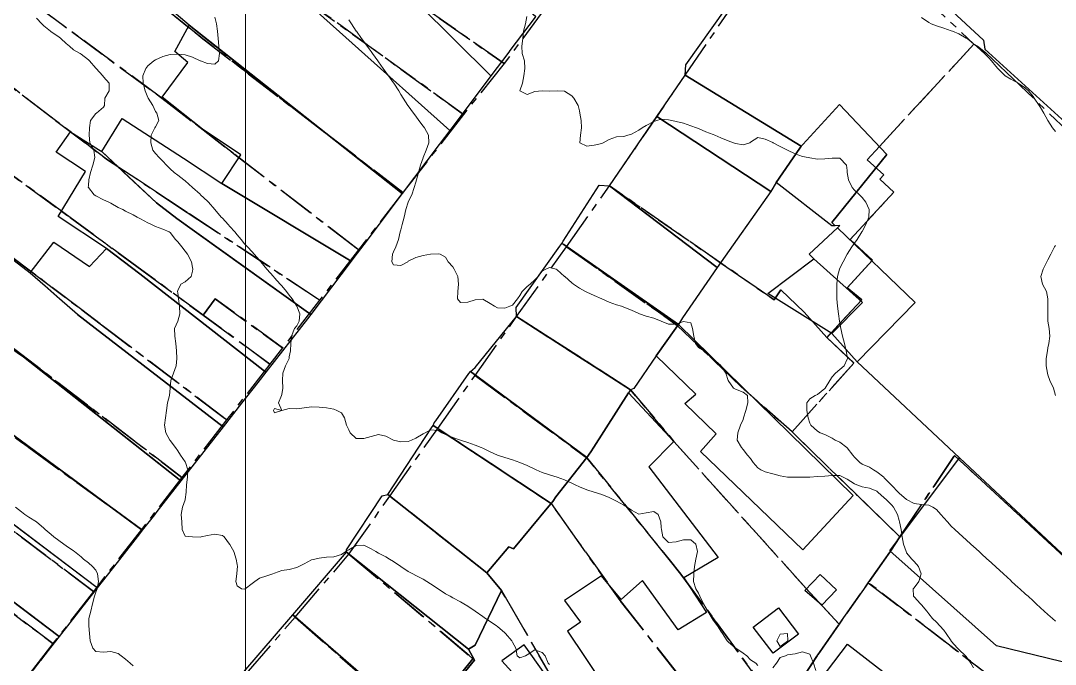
# Model space of a CAD drawing. Header units: centimetres. Extents: x 0 to 642158, y -847 to 649707.
# Drawn here: x 616351.7 to 616421.2, y 621692.7 to 621736 of the extents above; entities that cross this region are included whole.
import ezdxf

# ---------------------------------------------------------------- set-up
doc = ezdxf.new("R2010")
doc.units = ezdxf.units.CM
doc.header["$MEASUREMENT"] = 0
doc.linetypes.add('CENTERX2', pattern=[4, 2.5, -0.5, 0.5, -0.5])
doc.layers.add('MEV_grille', color=254, linetype='Continuous', lineweight=9)
doc.layers.add('WAL_topographie 0.5', color=253, linetype='Continuous', lineweight=20)
doc.layers.add('SPW_batiments', color=7, linetype='Continuous')
doc.layers.add('SPW_parcellaire cadastral', color=7, linetype='CENTERX2', lineweight=25, true_color=0xff0542)

# ---------------------------------------------------------------- blocks, each defined once
blk = doc.blocks.new('*U112')
at = {"layer": 'MEV_grille', "transparency": 33554687}
blk.add_lwpolyline([(0, 1825.476), (0, -1825.476)], dxfattribs=at)
blk = doc.blocks.new('*U113')
at = {"layer": 'MEV_grille', "color": 0, "linetype": 'ByBlock', "lineweight": -2, "transparency": 16777216}
blk.add_blockref('*U112', (1000, 0), dxfattribs=at)

msp = doc.modelspace()

# ---------------------------------------------------------------- linework, layer by layer
at = {"layer": 'SPW_batiments'}
for points in [[(616373.558, 621741.937), (616367.398, 621744.715), (616368.658, 621746.807), (616368.716, 621746.904), (616369.447, 621748.118), (616374.519, 621746.43), (616374.613, 621746.399), (616386.314, 621736.248), (616386.279, 621736.201), (616384.58, 621733.947), (616384.501, 621733.841), (616383.304, 621732.252), (616373.558, 621741.937)], [(616365.596, 621745.991), (616367.398, 621744.715), (616373.558, 621741.937), (616383.304, 621732.252), (616381.565, 621729.945), (616380.537, 621728.581), (616367.408, 621740.354), (616363.257, 621742.898), (616364.196, 621744.139), (616362.158, 621745.804), (616363.289, 621747.622), (616365.596, 621745.991)], [(616416.407, 621734.644), (616416.509, 621734.033), (616422.66, 621728.442), (616423.462, 621727.628), (616442.136, 621709.17), (616429.656, 621692.818), (616429.503, 621692.812), (616426.838, 621695.304), (616414.796, 621706.561), (616407.931, 621713.014), (616411.825, 621717.001), (616406.601, 621722.02), (616406.768, 621722.176), (616406.451, 621722.164), (616406.221, 621722.385), (616409.917, 621726.958), (616406.742, 621730.326), (616404.266, 621727.639), (616404.158, 621727.52), (616396.357, 621732.285), (616396.406, 621732.979), (616403.604, 621743.117), (616406.895, 621743.482), (616416.407, 621734.644)], [(616380.537, 621728.581), (616379.815, 621727.623), (616377.338, 621724.335), (616363.014, 621735.658), (616359.832, 621738.368), (616357.825, 621740.077), (616360.225, 621743.084), (616362.212, 621741.516), (616363.257, 621742.898), (616367.408, 621740.354), (616380.537, 621728.581)], [(616374.021, 621719.933), (616373.91, 621719.786), (616365.211, 621725.013), (616366.494, 621726.943), (616363.918, 621728.654), (616361.196, 621730.809), (616362.93, 621733.146), (616362.053, 621733.889), (616363.014, 621735.658), (616364.136, 621734.771), (616369.091, 621730.854), (616377.338, 621724.335), (616377.115, 621724.04), (616375.852, 621722.364), (616375.783, 621722.271), (616374.758, 621720.912), (616374.32, 621720.331), (616374.021, 621719.933)], [(616404.158, 621727.52), (616404.069, 621727.391), (616402.472, 621725.079), (616402.11, 621724.481), (616394.462, 621729.511), (616396.357, 621732.285), (616404.158, 621727.52)], [(616409.917, 621726.958), (616406.221, 621722.385), (616406.451, 621722.164), (616406.231, 621722.155), (616402.472, 621725.079), (616404.069, 621727.391), (616404.158, 621727.52), (616404.266, 621727.639), (616406.742, 621730.326), (616409.917, 621726.958)], [(616371.199, 621716.189), (616362.186, 621722.66), (616360.821, 621723.699), (616357.14, 621727.161), (616358.511, 621729.379), (616362.636, 621726.724), (616365.211, 621725.013), (616373.91, 621719.786), (616371.199, 621716.189)], [(616402.11, 621724.481), (616398.521, 621719.362), (616391.279, 621724.848), (616394.462, 621729.511), (616402.11, 621724.481)], [(616356.045, 621725.822), (616354.082, 621727.126), (616355.053, 621728.488), (616356.935, 621727.291), (616357.14, 621727.161), (616358.608, 621725.78), (616359.284, 621725.144), (616360.821, 621723.699), (616362.186, 621722.66), (616364.823, 621720.767), (616371.193, 621716.193), (616371.199, 621716.189), (616370.976, 621715.903), (616368.182, 621712.328), (616359.705, 621718.934), (616357.46, 621720.645), (616354.21, 621722.794), (616356.045, 621725.822)], [(616391.279, 621724.848), (616398.521, 621719.362), (616396.18, 621715.975), (616395.914, 621715.528), (616388.212, 621720.911), (616388.073, 621720.973), (616388.171, 621721.125), (616390.585, 621724.896), (616391.279, 621724.848)], [(616411.825, 621717.001), (616407.931, 621713.014), (616406.219, 621714.926), (616408.287, 621717.01), (616405.021, 621719.951), (616404.694, 621720.246), (616406.601, 621722.02), (616411.825, 621717.001)], [(616368.182, 621712.328), (616367.629, 621711.62), (616366.546, 621710.234), (616365.296, 621708.636), (616356.707, 621715.276), (616355.505, 621716.205), (616354.31, 621717.261), (616352.336, 621719.006), (616353.922, 621721.07), (616356.318, 621719.418), (616357.46, 621720.645), (616359.705, 621718.934), (616368.182, 621712.328)], [(616388.212, 621720.911), (616395.914, 621715.528), (616395.736, 621715.29), (616394.421, 621713.42), (616392.913, 621711.228), (616392.686, 621711.142), (616385.026, 621716.057), (616385.001, 621716.671), (616387.942, 621720.79), (616388.073, 621720.973), (616388.212, 621720.911)], [(616362.708, 621705.323), (616362.463, 621705.01), (616353.761, 621711.862), (616351.874, 621713.348), (616348.346, 621715.929), (616347.02, 621716.79), (616350.057, 621720.724), (616352.336, 621719.006), (616353.331, 621718.127), (616355.505, 621716.205), (616356.707, 621715.276), (616365.296, 621708.636), (616362.708, 621705.323)], [(616405.021, 621719.951), (616408.287, 621717.01), (616406.219, 621714.926), (616401.923, 621717.614), (616405.021, 621719.951)], [(616349.792, 621710.979), (616343.817, 621715.507), (616345.798, 621718.039), (616347.02, 621716.79), (616348.346, 621715.929), (616350.69, 621714.215), (616351.457, 621713.653), (616351.874, 621713.348), (616362.463, 621705.01), (616360.848, 621702.943), (616360.679, 621702.728), (616359.87, 621701.692), (616348.991, 621709.692), (616349.792, 621710.979)], [(616392.686, 621711.142), (616392.549, 621710.925), (616390.23, 621707.273), (616390.013, 621706.956), (616389.743, 621706.591), (616381.928, 621712.368), (616382.094, 621712.509), (616382.243, 621712.636), (616385.026, 621716.057), (616392.686, 621711.142)], [(616407.647, 621704.016), (616404.281, 621700.382), (616397.397, 621706.981), (616398.447, 621708.164), (616396.347, 621710.214), (616397.079, 621710.831), (616394.421, 621713.42), (616395.736, 621715.29), (616395.914, 621715.528), (616407.647, 621704.016)], [(616359.87, 621701.692), (616359.681, 621701.451), (616358.173, 621699.521), (616356.845, 621697.822), (616345.6, 621706.304), (616346.564, 621707.894), (616340.129, 621712.536), (616341.888, 621714.897), (616348.065, 621710.37), (616348.991, 621709.692), (616359.87, 621701.692)], [(616389.743, 621706.591), (616387.675, 621703.939), (616387.457, 621703.622), (616387.349, 621703.491), (616379.419, 621708.741), (616379.5, 621708.903), (616379.604, 621709.051), (616381.824, 621712.22), (616381.928, 621712.368), (616389.743, 621706.591)], [(616378.689, 621688.653), (616382.205, 621692.95), (616381.79, 621693.701), (616382.241, 621693.951), (616384.012, 621697.637), (616383.04, 621698.828), (616384.507, 621700.579), (616384.82, 621700.439), (616387.205, 621703.318), (616387.349, 621703.491), (616387.457, 621703.622), (616387.675, 621703.939), (616389.743, 621706.591), (616390.013, 621706.956), (616390.23, 621707.273), (616392.549, 621710.925), (616395.597, 621707.664)], [(616341.915, 621708.935), (616345.6, 621706.304), (616356.825, 621697.837), (616356.845, 621697.822), (616354.289, 621694.55), (616343.412, 621702.763), (616339.453, 621705.246), (616341.915, 621708.935)], [(616387.349, 621703.491), (616387.205, 621703.318), (616384.82, 621700.439), (616384.507, 621700.579), (616383.04, 621698.828), (616376.365, 621704.091), (616379.317, 621708.585), (616379.419, 621708.741), (616387.349, 621703.491)], [(616395.597, 621707.664), (616393.93, 621705.964), (616398.581, 621699.864), (616396.281, 621698.481), (616397.801, 621696.152), (616395.898, 621694.981), (616393.498, 621698.314), (616392.059, 621697.035), (616390.748, 621698.63), (616388.248, 621696.963), (616389.331, 621695.513), (616388.448, 621694.913), (616393.332, 621687.614)], [(616426.838, 621695.304), (616424.181, 621692.234), (616417.281, 621693.917), (616410.131, 621700.316), (616414.796, 621706.561), (616426.838, 621695.304)], [(616343.412, 621702.763), (616343.574, 621702.64), (616354.289, 621694.55), (616354.201, 621694.438), (616353.547, 621693.601), (616353.029, 621692.939), (616352.986, 621692.884), (616352.824, 621692.677), (616352.539, 621692.312), (616352.316, 621692.027), (616351.952, 621691.56), (616351.701, 621691.24), (616351.052, 621690.41), (616341.346, 621697.73), (616340.087, 621698.905), (616341.449, 621700.364), (616338.888, 621701.317), (616336.574, 621703.09), (616338.516, 621705.825), (616339.453, 621705.246), (616343.412, 621702.763)], [(616383.04, 621698.828), (616384.012, 621697.637), (616382.241, 621693.951), (616381.79, 621693.701), (616373.602, 621700.209), (616373.596, 621700.363), (616375.984, 621703.998), (616376.365, 621704.091), (616383.04, 621698.828)], [(616381.79, 621693.701), (616382.205, 621692.95), (616378.689, 621688.653), (616378.459, 621688.643), (616369.993, 621695.998), (616373.602, 621700.209), (616381.79, 621693.701)], [(616406.531, 621697.682), (616405.545, 621696.647), (616404.398, 621697.632), (616405.431, 621698.715), (616406.531, 621697.682)], [(616378.459, 621688.643), (616375.223, 621685.05), (616373.871, 621686.149), (616367.036, 621691.869), (616366.863, 621692.013), (616366.703, 621692.16), (616369.993, 621695.998), (616378.459, 621688.643)], [(616403.981, 621694.698), (616402.281, 621693.415), (616400.931, 621695.182), (616402.631, 621696.465), (616403.981, 621694.698)], [(616391.432, 621685.714), (616385.549, 621693.98), (616384.049, 621692.913), (616386.482, 621690.213)], [(616404.581, 621690.493), (616407.284, 621694.026), (616422.123, 621682.527), (616419.262, 621678.787), (616411.367, 621684.96), (616410.184, 621685.909), (616405.403, 621689.733), (616404.581, 621690.493)]]:
    msp.add_lwpolyline(points, dxfattribs=at)
at = {"layer": 'SPW_parcellaire cadastral'}
for points in [[(616386.927, 621736.77), (616384.187, 621733.073), (616373.285, 621740.733), (616367.743, 621744.627), (616365.461, 621746.133), (616356.682, 621751.867), (616354.394, 621753.331), (616356.721, 621756.28), (616370.376, 621747.66), (616374.704, 621745.291), (616374.753, 621745.265), (616378.833, 621743.034), (616386.927, 621736.77)], [(616352.574, 621751.082), (616354.394, 621753.331), (616356.682, 621751.867), (616365.461, 621746.133), (616367.743, 621744.627), (616373.285, 621740.733), (616384.187, 621733.073), (616381.46, 621729.649), (616367.529, 621739.75), (616363.494, 621742.676), (616354.802, 621749.41), (616352.574, 621751.082)], [(616352.574, 621751.082), (616354.802, 621749.41), (616363.494, 621742.676), (616367.529, 621739.75), (616381.46, 621729.649), (616377.387, 621724.398), (616363.82, 621734.833), (616357.974, 621739.559), (616349.093, 621746.708), (616352.574, 621751.082)], [(616345.512, 621742.311), (616349.093, 621746.708), (616357.974, 621739.559), (616363.82, 621734.833), (616377.387, 621724.398), (616374.403, 621720.551), (616366.01, 621727.018), (616363.44, 621729.012), (616361.178, 621730.759), (616345.512, 621742.311)], [(616405.874, 621714.66), (616404.351, 621716.357), (616402.793, 621717.861), (616402.346, 621717.181), (616398.74, 621719.679), (616391.278, 621724.848), (616396.357, 621732.284), (616399.613, 621737.052), (616403.766, 621743.134), (616406.201, 621743.404), (616415.773, 621734.382), (616409.415, 621727.496), (616408.59, 621726.6), (616409.72, 621725.591), (616409.444, 621725.296), (616410.385, 621724.418), (616407.453, 621721.245), (616408.955, 621719.856), (616407.248, 621717.995), (616408.229, 621717.188), (616405.874, 621714.66)], [(616371.792, 621717.167), (616362.891, 621723.064), (616361.563, 621723.94), (616357.473, 621726.647), (616354.026, 621729.257), (616342.275, 621738.277), (616345.512, 621742.311), (616361.178, 621730.759), (616363.44, 621729.012), (616366.01, 621727.018), (616374.403, 621720.551), (616371.792, 621717.167)], [(616339.108, 621734.33), (616342.275, 621738.277), (616354.026, 621729.257), (616357.473, 621726.647), (616361.563, 621723.94), (616362.891, 621723.064), (616371.792, 621717.167), (616369.285, 621713.948), (616364.77, 621717.262), (616363.96, 621716.158), (616359.843, 621719.18), (616355.026, 621722.718), (616339.108, 621734.33)], [(616339.108, 621734.33), (616355.026, 621722.718), (616359.843, 621719.18), (616363.96, 621716.158), (616368.443, 621712.868), (616365.538, 621709.123), (616357.036, 621715.568), (616355.806, 621716.506), (616352.716, 621718.844), (616350.696, 621720.375), (616349.955, 621720.9), (616341.014, 621727.229), (616336.175, 621730.675), (616339.108, 621734.33)], [(616405.874, 621714.66), (616408.229, 621717.188), (616407.248, 621717.995), (616408.955, 621719.856), (616407.453, 621721.245), (616410.385, 621724.418), (616409.444, 621725.296), (616409.72, 621725.591), (616408.59, 621726.6), (616409.415, 621727.496), (616415.773, 621734.382), (616416.017, 621734.245), (616416.548, 621733.81), (616417.96, 621732.465), (616422.036, 621728.58)], [(616362.532, 621705.248), (616348.429, 621716.043), (616346.976, 621717.152), (616346.158, 621717.763), (616338.225, 621723.692), (616333.431, 621727.279), (616336.175, 621730.675), (616341.014, 621727.229), (616349.955, 621720.9), (616350.696, 621720.375), (616352.716, 621718.844), (616355.806, 621716.506), (616357.036, 621715.568), (616365.538, 621709.123), (616362.532, 621705.248)], [(616330.447, 621723.536), (616333.431, 621727.279), (616338.225, 621723.692), (616346.158, 621717.763), (616346.976, 621717.152), (616348.429, 621716.043), (616362.532, 621705.248), (616359.811, 621701.74), (616349.004, 621709.596), (616343.675, 621713.47), (616340.543, 621715.801), (616330.447, 621723.536)], [(616405.874, 621714.66), (616407.709, 621712.926), (616403.545, 621708.312), (616400.102, 621711.359), (616395.832, 621715.47), (616388.381, 621720.751), (616391.278, 621724.848), (616398.74, 621719.679), (616402.346, 621717.181), (616402.793, 621717.861), (616404.351, 621716.357), (616405.874, 621714.66)], [(616330.447, 621723.536), (616340.543, 621715.801), (616343.675, 621713.47), (616349.004, 621709.596), (616359.811, 621701.74), (616356.579, 621697.574), (616345.357, 621706.047), (616342.762, 621708.026), (616337.485, 621712.104), (616333.357, 621715.35), (616327.481, 621719.836), (616330.447, 621723.536)], [(616406.705, 621695.368), (616404.504, 621697.772), (616395.597, 621707.664), (616392.687, 621711.141), (616385.026, 621716.056), (616388.381, 621720.751), (616395.832, 621715.47), (616400.102, 621711.359), (616403.545, 621708.312), (616407.855, 621704.106), (616410.801, 621701.254), (616410.166, 621700.284), (616408.673, 621698.164), (616406.705, 621695.368)], [(616353.859, 621694.068), (616343.714, 621701.74), (616339.664, 621704.803), (616330.663, 621711.61), (616324.573, 621716.215), (616327.481, 621719.836), (616333.357, 621715.35), (616337.485, 621712.104), (616342.762, 621708.026), (616345.357, 621706.047), (616356.579, 621697.574), (616353.859, 621694.068)], [(616363.96, 621716.158), (616364.77, 621717.262), (616369.285, 621713.948), (616368.443, 621712.868), (616363.96, 621716.158)], [(616353.859, 621694.068), (616351.049, 621690.445), (616342.834, 621696.691), (616321.796, 621712.754), (616324.573, 621716.215), (616330.663, 621711.61), (616339.664, 621704.803), (616343.714, 621701.74), (616353.859, 621694.068)], [(616406.705, 621695.368), (616405.243, 621693.245), (616403.852, 621691.121), (616402.731, 621689.63), (616401.681, 621691.099), (616396.078, 621698.732), (616395.281, 621699.72), (616389.769, 621706.546), (616382.239, 621712.103), (616385.026, 621716.056), (616392.687, 621711.141), (616395.597, 621707.664), (616404.504, 621697.772), (616406.705, 621695.368)], [(616426.92, 621695.227), (616414.462, 621706.709), (616410.801, 621701.254), (616407.855, 621704.106), (616403.545, 621708.312), (616407.709, 621712.926), (616405.874, 621714.66)], [(616401.092, 621687.478), (616399.939, 621685.964), (616398.499, 621688.664), (616391.985, 621696.97), (616387.35, 621703.491), (616379.725, 621708.538), (616382.239, 621712.103), (616389.769, 621706.546), (616395.281, 621699.72), (616396.078, 621698.732), (616401.681, 621691.099), (616402.731, 621689.63), (616401.092, 621687.478)], [(616376.509, 621703.977), (616379.725, 621708.538), (616387.35, 621703.491), (616391.985, 621696.97), (616398.499, 621688.664), (616399.939, 621685.964), (616397.224, 621682.409), (616396.968, 621682.111), (616392.23, 621689.264), (616390.15, 621687.53), (616387.782, 621691.132), (616384.013, 621697.636), (616383.04, 621698.827), (616376.509, 621703.977)], [(616429.46, 621692.989), (616424.249, 621686.167), (616408.673, 621698.164), (616410.166, 621700.284), (616410.801, 621701.254), (616414.462, 621706.709), (616426.92, 621695.227), (616429.46, 621692.989)], [(616373.762, 621700.082), (616376.509, 621703.977), (616383.04, 621698.827), (616384.013, 621697.636), (616387.782, 621691.132), (616390.15, 621687.53), (616387.633, 621684.796), (616381.344, 621692.127), (616382.089, 621693.047), (616381.839, 621693.258), (616373.762, 621700.082)], [(616373.762, 621700.082), (616381.839, 621693.258), (616382.089, 621693.047), (616381.344, 621692.127), (616380.172, 621690.548), (616382.839, 621688.219), (616381.191, 621686.187), (616370.135, 621695.839), (616373.762, 621700.082)], [(616406.705, 621695.368), (616408.673, 621698.164), (616424.249, 621686.167), (616421.575, 621682.639), (616418.986, 621679.165), (616411.427, 621685.137), (616409.87, 621686.343), (616405.257, 621689.949), (616403.852, 621691.121), (616405.243, 621693.245), (616406.705, 621695.368)], [(616393.386, 621678.085), (616389.076, 621672.801), (616382.821, 621678.634), (616382.266, 621678.08), (616378.498, 621681.789), (616375.223, 621685.049), (616366.849, 621692.025), (616370.135, 621695.839), (616381.191, 621686.187), (616382.839, 621688.219), (616380.172, 621690.548), (616381.344, 621692.127), (616387.633, 621684.796), (616390.15, 621687.53), (616392.23, 621689.264), (616396.968, 621682.111), (616393.386, 621678.085)]]:
    msp.add_lwpolyline(points, dxfattribs=at)
at = {"layer": 'WAL_topographie 0.5'}
for points in [[(616352.75, 621736.125), (616353.125, 621735.75), (616353.25, 621735.62), (616353.701, 621735.25), (616353.75, 621735.21), (616354.25, 621734.873), (616354.393, 621734.75), (616354.75, 621734.419), (616354.967, 621734.25), (616355.25, 621733.996), (616355.703, 621733.75), (616355.75, 621733.714), (616356.25, 621733.325), (616356.329, 621733.25), (616356.75, 621732.76), (616356.759, 621732.75), (616357.208, 621732.25), (616357.25, 621732.192), (616357.647, 621731.75), (616357.65, 621731.25), (616357.35, 621730.75), (616357.318, 621730.25), (616357.25, 621730.15), (616356.788, 621729.75), (616356.75, 621729.726), (616356.38, 621729.25), (616356.324, 621728.75), (616356.304, 621728.25), (616356.35, 621727.75), (616356.616, 621727.25), (616356.685, 621726.75), (616356.539, 621726.25), (616356.391, 621725.75), (616356.267, 621725.25), (616356.25, 621724.875), (616356.241, 621724.75), (616356.25, 621724.733), (616356.639, 621724.25), (616356.75, 621724.182), (616357.25, 621723.919), (616357.609, 621723.75), (616357.75, 621723.676), (616358.25, 621723.405), (616358.556, 621723.25), (616358.75, 621723.149), (616359.25, 621722.899), (616359.525, 621722.75), (616359.75, 621722.623), (616360.25, 621722.365), (616360.487, 621722.25), (616360.75, 621722.107), (616361.25, 621721.94), (616361.679, 621721.75), (616361.75, 621721.707), (616362.108, 621721.25), (616362.25, 621721.093), (616362.527, 621720.75), (616362.75, 621720.461), (616362.917, 621720.25), (616363.185, 621719.75), (616363.25, 621719.35), (616363.267, 621719.25), (616363.25, 621719.107), (616363.161, 621718.75), (616362.75, 621718.391), (616362.45, 621718.25), (616362.25, 621717.822), (616362.241, 621717.75), (616362.25, 621717.65), (616362.293, 621717.25), (616362.37, 621716.75), (616362.403, 621716.25), (616362.25, 621715.75), (616362.25, 621715.75), (616362.039, 621715.25), (616362.054, 621714.75), (616362.117, 621714.25), (616362.171, 621713.75), (616362.2, 621713.25), (616362.154, 621712.75), (616361.957, 621712.25), (616361.797, 621711.75), (616361.75, 621711.25), (616361.75, 621711.25), (616361.687, 621710.75), (616361.562, 621710.25), (616361.5, 621709.75), (616361.438, 621709.25), (616361.353, 621708.75), (616361.447, 621708.25), (616361.725, 621707.75), (616361.75, 621707.717), (616362.091, 621707.25), (616362.25, 621707.026), (616362.44, 621706.75), (616362.75, 621706.286), (616362.769, 621706.25), (616362.924, 621705.75), (616362.912, 621705.25), (616362.832, 621704.75), (616362.807, 621704.25), (616362.757, 621703.75), (616362.75, 621703.728), (616362.573, 621703.25), (616362.485, 621702.75), (616362.522, 621702.25), (616362.548, 621701.75), (616362.75, 621701.287), (616363.25, 621701.25), (616363.25, 621701.25), (616363.75, 621701.231), (616363.827, 621701.25), (616364.25, 621701.345), (616364.75, 621701.433), (616365.25, 621701.327), (616365.37, 621701.25), (616365.735, 621700.75), (616365.75, 621700.728), (616366.032, 621700.25), (616366.189, 621699.75), (616366.25, 621699.375), (616366.276, 621699.25), (616366.25, 621699.05), (616366.224, 621698.75), (616366.161, 621698.25), (616366.25, 621697.945), (616366.542, 621697.75), (616366.75, 621697.722), (616366.795, 621697.75), (616367.25, 621698.099), (616367.443, 621698.25), (616367.75, 621698.461), (616368.25, 621698.62), (616368.639, 621698.75), (616368.75, 621698.81), (616369.25, 621698.986), (616369.75, 621699.039), (616370.25, 621699.179), (616370.402, 621699.25), (616370.75, 621699.428), (616371.25, 621699.692), (616371.458, 621699.75), (616371.75, 621699.82), (616372.25, 621699.873), (616372.75, 621699.912), (616373.25, 621700.066), (616373.548, 621700.25), (616373.75, 621700.377), (616374.25, 621700.653), (616374.75, 621700.693), (616375.25, 621700.436), (616375.578, 621700.25), (616375.75, 621700.156), (616376.25, 621699.894), (616376.492, 621699.75), (616376.75, 621699.58), (616377.25, 621699.25), (616377.25, 621699.25), (616377.75, 621698.924), (616378.054, 621698.75), (616378.25, 621698.644), (616378.75, 621698.394), (616378.992, 621698.25), (616379.25, 621698.08), (616379.75, 621697.75), (616379.75, 621697.75), (616380.25, 621697.424), (616380.554, 621697.25), (616380.75, 621697.14), (616381.25, 621696.885), (616381.483, 621696.75), (616381.75, 621696.58), (616382.234, 621696.25), (616382.25, 621696.239), (616382.75, 621695.882), (616382.942, 621695.75), (616383.25, 621695.55), (616383.689, 621695.25), (616383.75, 621695.205), (616384.25, 621694.782), (616384.288, 621694.75), (616384.719, 621694.25), (616384.75, 621694.162), (616384.969, 621693.75), (616385.075, 621693.25), (616385.25, 621693.12), (616385.639, 621693.25), (616385.75, 621693.3), (616386.25, 621693.653), (616386.75, 621693.474), (616386.943, 621693.25), (616387.146, 621692.75), (616387.25, 621692.654)], [(616364.75, 621736.191), (616364.868, 621735.75), (616364.928, 621735.25), (616364.968, 621734.75), (616365.008, 621734.25), (616365.048, 621733.75), (616364.991, 621733.25), (616364.75, 621733.029), (616364.25, 621733.077), (616363.792, 621733.25), (616363.75, 621733.265), (616363.25, 621733.504), (616362.75, 621733.658), (616362.25, 621733.7), (616361.75, 621733.688), (616361.25, 621733.556), (616360.75, 621733.315), (616360.647, 621733.25), (616360.25, 621732.927), (616360.105, 621732.75), (616359.915, 621732.25), (616359.93, 621731.75), (616360.065, 621731.25), (616360.25, 621730.789), (616360.273, 621730.75), (616360.567, 621730.25), (616360.75, 621729.861), (616360.844, 621729.75), (616360.981, 621729.25), (616360.75, 621728.828), (616360.713, 621728.75), (616360.464, 621728.25), (616360.442, 621727.75), (616360.582, 621727.25), (616360.75, 621727.024), (616361.01, 621726.75), (616361.25, 621726.507), (616361.485, 621726.25), (616361.75, 621725.991), (616362.016, 621725.75), (616362.25, 621725.577), (616362.67, 621725.25), (616362.75, 621725.187), (616363.244, 621724.75), (616363.25, 621724.745), (616363.75, 621724.281), (616363.787, 621724.25), (616364.25, 621723.813), (616364.314, 621723.75), (616364.75, 621723.25), (616364.75, 621723.25), (616365.18, 621722.75), (616365.25, 621722.67), (616365.636, 621722.25), (616365.75, 621722.125), (616366.083, 621721.75), (616366.25, 621721.558), (616366.508, 621721.25), (616366.75, 621720.962), (616366.937, 621720.75), (616367.25, 621720.41), (616367.399, 621720.25), (616367.75, 621719.854), (616367.838, 621719.75), (616368.25, 621719.25), (616368.25, 621719.25), (616368.685, 621718.75), (616368.75, 621718.676), (616369.147, 621718.25), (616369.25, 621718.128), (616369.568, 621717.75), (616369.75, 621717.5), (616369.945, 621717.25), (616370.25, 621716.769), (616370.264, 621716.75), (616370.465, 621716.25), (616370.409, 621715.75), (616370.25, 621715.444), (616370.094, 621715.25), (616369.898, 621714.75), (616369.856, 621714.25), (616369.826, 621713.75), (616369.75, 621713.344), (616369.731, 621713.25), (616369.497, 621712.75), (616369.32, 621712.25), (616369.29, 621711.75), (616369.314, 621711.25), (616369.25, 621710.821), (616369.237, 621710.75), (616369.028, 621710.25), (616369.25, 621709.75), (616369.75, 621709.87), (616370.25, 621709.859), (616370.75, 621709.92), (616371.25, 621709.985), (616371.75, 621709.977), (616372.25, 621709.917), (616372.75, 621709.827), (616372.95, 621709.75), (616373.25, 621709.577), (616373.457, 621709.25), (616373.597, 621708.75), (616373.75, 621708.438), (616373.833, 621708.25), (616374.25, 621707.862), (616374.75, 621707.851), (616375.25, 621708.003), (616375.75, 621708.134), (616376.25, 621708.013), (616376.75, 621707.75), (616376.75, 621707.75), (616377.25, 621707.64), (616377.75, 621707.655), (616377.972, 621707.75), (616378.25, 621707.875), (616378.75, 621708.183), (616378.885, 621708.25), (616379.25, 621708.433), (616379.75, 621708.405), (616380.01, 621708.25), (616380.25, 621708.122), (616380.75, 621707.917), (616381.25, 621707.75), (616381.25, 621707.75), (616381.75, 621707.583), (616382.25, 621707.413), (616382.65, 621707.25), (616382.75, 621707.208), (616383.25, 621706.958), (616383.75, 621706.75), (616383.75, 621706.75), (616384.25, 621706.583), (616384.75, 621706.417), (616385.25, 621706.25), (616385.25, 621706.25), (616385.75, 621706.042), (616386.25, 621705.792), (616386.35, 621705.75), (616386.75, 621705.583), (616387.25, 621705.417), (616387.75, 621705.25), (616387.75, 621705.25), (616388.25, 621705.08), (616388.75, 621704.859), (616388.967, 621704.75), (616389.25, 621704.609), (616389.75, 621704.417), (616390.25, 621704.25), (616390.25, 621704.25), (616390.75, 621704.083), (616391.25, 621703.891), (616391.533, 621703.75), (616391.75, 621703.641), (616392.25, 621703.386), (616392.464, 621703.25), (616392.75, 621703.039), (616393.25, 621702.781), (616393.75, 621702.861), (616394.25, 621702.952), (616394.556, 621702.75), (616394.719, 621702.25), (616394.75, 621701.875), (616394.762, 621701.75), (616394.871, 621701.25), (616395.25, 621700.871), (616395.75, 621700.92), (616396.25, 621701.048), (616396.75, 621701.038), (616397.078, 621700.75), (616397.18, 621700.25), (616397.087, 621699.75), (616396.995, 621699.25), (616396.947, 621698.75), (616396.917, 621698.25), (616397.069, 621697.75), (616397.25, 621697.461), (616397.356, 621697.25), (616397.605, 621696.75), (616397.75, 621696.463), (616397.887, 621696.25), (616398.185, 621695.75), (616398.25, 621695.651), (616398.546, 621695.25), (616398.75, 621694.912), (616398.866, 621694.75), (616399.194, 621694.25), (616399.25, 621694.182), (616399.75, 621693.759), (616399.768, 621693.75), (616400.25, 621693.431), (616400.504, 621693.25), (616400.75, 621692.966), (616401.117, 621692.75), (616401.25, 621692.59)], [(616373.75, 621736.02), (616373.935, 621735.75), (616374.25, 621735.264), (616374.259, 621735.25), (616374.614, 621734.75), (616374.75, 621734.564), (616374.979, 621734.25), (616375.25, 621733.878), (616375.343, 621733.75), (616375.706, 621733.25), (616375.75, 621733.189), (616376.066, 621732.75), (616376.25, 621732.494), (616376.425, 621732.25), (616376.75, 621731.788), (616376.777, 621731.75), (616377.103, 621731.25), (616377.25, 621731), (616377.403, 621730.75), (616377.728, 621730.25), (616377.75, 621730.222), (616378.097, 621729.75), (616378.25, 621729.542), (616378.46, 621729.25), (616378.75, 621728.868), (616378.837, 621728.75), (616379.102, 621728.25), (616379.131, 621727.75), (616378.941, 621727.25), (616378.756, 621726.75), (616378.75, 621726.735), (616378.563, 621726.25), (616378.425, 621725.75), (616378.299, 621725.25), (616378.25, 621725.099), (616378.145, 621724.75), (616377.979, 621724.25), (616377.75, 621723.775), (616377.739, 621723.75), (616377.583, 621723.25), (616377.471, 621722.75), (616377.343, 621722.25), (616377.25, 621721.893), (616377.212, 621721.75), (616377.083, 621721.25), (616376.914, 621720.75), (616376.75, 621720.423), (616376.696, 621720.25), (616376.643, 621719.75), (616376.75, 621719.536), (616377.25, 621719.5), (616377.713, 621719.75), (616377.75, 621719.775), (616378.25, 621720.031), (616378.75, 621720.156), (616379.25, 621720.25), (616379.25, 621720.25), (616379.75, 621720.274), (616379.893, 621720.25), (616380.25, 621720.058), (616380.432, 621719.75), (616380.75, 621719.4), (616380.841, 621719.25), (616381.073, 621718.75), (616381.134, 621718.25), (616381.086, 621717.75), (616381.054, 621717.25), (616381.25, 621717.007), (616381.75, 621717.027), (616382.25, 621717.187), (616382.75, 621717.229), (616383.25, 621716.939), (616383.542, 621716.75), (616383.75, 621716.648), (616384.25, 621716.617), (616384.583, 621716.75), (616384.75, 621716.832), (616385.081, 621717.25), (616385.25, 621717.478), (616385.408, 621717.75), (616385.75, 621718.071), (616385.935, 621718.25), (616386.25, 621718.533), (616386.472, 621718.75), (616386.75, 621719.11), (616386.994, 621719.25), (616387.25, 621719.37), (616387.685, 621719.25), (616387.75, 621719.209), (616388.25, 621718.764), (616388.267, 621718.75), (616388.75, 621718.324), (616388.854, 621718.25), (616389.25, 621717.979), (616389.671, 621717.75), (616389.75, 621717.698), (616390.25, 621717.467), (616390.75, 621717.25), (616390.75, 621717.25), (616391.25, 621717.033), (616391.75, 621716.857), (616392.083, 621716.75), (616392.25, 621716.702), (616392.75, 621716.5), (616393.25, 621716.267), (616393.296, 621716.25), (616393.75, 621716.083), (616394.25, 621715.944), (616394.75, 621715.75), (616394.75, 621715.75), (616395.25, 621715.559), (616395.75, 621715.539), (616396.25, 621715.735), (616396.75, 621715.632), (616396.86, 621715.25), (616396.938, 621714.75), (616397.05, 621714.25), (616397.25, 621713.971), (616397.646, 621713.75), (616397.75, 621713.701), (616398.201, 621713.25), (616398.25, 621713.208), (616398.75, 621712.767), (616398.767, 621712.75), (616399.1, 621712.25), (616399.25, 621711.75), (616399.25, 621711.75), (616399.617, 621711.25), (616399.75, 621711.17), (616400.25, 621710.977), (616400.544, 621710.75), (616400.583, 621710.25), (616400.448, 621709.75), (616400.293, 621709.25), (616400.25, 621709.142), (616400.091, 621708.75), (616399.911, 621708.25), (616399.866, 621707.75), (616400.138, 621707.25), (616400.25, 621707.119), (616400.562, 621706.75), (616400.75, 621706.504), (616400.94, 621706.25), (616401.25, 621705.884), (616401.455, 621705.75), (616401.75, 621705.621), (616402.25, 621705.475), (616402.75, 621705.338), (616403.25, 621705.264), (616403.75, 621705.25), (616404.25, 621705.25), (616404.75, 621705.267), (616405.25, 621705.298), (616405.75, 621705.328), (616406.25, 621705.374), (616406.75, 621705.369), (616406.983, 621705.25), (616407.25, 621705.134), (616407.75, 621704.816), (616407.905, 621704.75), (616408.25, 621704.619), (616408.75, 621704.528), (616409.25, 621704.311), (616409.318, 621704.25), (616409.75, 621703.862), (616409.866, 621703.75), (616410.25, 621703.366), (616410.369, 621703.25), (616410.644, 621702.75), (616410.75, 621702.343), (616410.773, 621702.25), (616410.874, 621701.75), (616410.955, 621701.25), (616411.047, 621700.75), (616411.215, 621700.25), (616411.25, 621700.175), (616411.599, 621699.75), (616411.75, 621699.578), (616412.054, 621699.25), (616412.233, 621698.75), (616412.068, 621698.25), (616411.75, 621697.826), (616411.686, 621697.75), (616411.719, 621697.25), (616411.75, 621697.222), (616412.181, 621696.75), (616412.25, 621696.681), (616412.597, 621696.25), (616412.75, 621696.067), (616412.997, 621695.75), (616413.25, 621695.506), (616413.491, 621695.25), (616413.75, 621694.961), (616413.915, 621694.75), (616414.235, 621694.25), (616414.25, 621694.226), (616414.665, 621693.75), (616414.75, 621693.672), (616415.208, 621693.25), (616415.25, 621693.205), (616415.576, 621692.75), (616415.75, 621692.442)], [(616385.714, 621736.25), (616385.625, 621735.75), (616385.5, 621735.25), (616385.44, 621734.75), (616385.385, 621734.25), (616385.399, 621733.75), (616385.554, 621733.25), (616385.587, 621732.75), (616385.515, 621732.25), (616385.428, 621731.75), (616385.25, 621731.25), (616385.75, 621731), (616386.25, 621731.188), (616386.75, 621731.25), (616386.75, 621731.25), (616386.75, 621731.25), (616387.25, 621731.219), (616387.75, 621731.25), (616387.75, 621731.25), (616387.75, 621731.25), (616388.25, 621731.218), (616388.75, 621730.911), (616388.868, 621730.75), (616389.16, 621730.25), (616389.25, 621729.9), (616389.283, 621729.75), (616389.373, 621729.25), (616389.396, 621728.75), (616389.333, 621728.25), (616389.287, 621727.75), (616389.75, 621727.523), (616390.25, 621727.591), (616390.75, 621727.695), (616390.859, 621727.75), (616391.25, 621727.958), (616391.75, 621728.143), (616392.25, 621728.17), (616392.5, 621728.25), (616392.75, 621728.319), (616393.25, 621728.593), (616393.463, 621728.75), (616393.75, 621728.914), (616394.25, 621729.189), (616394.464, 621729.25), (616394.75, 621729.332), (616395.25, 621729.299), (616395.472, 621729.25), (616395.75, 621729.189), (616396.25, 621729.057), (616396.75, 621728.893), (616397.119, 621728.75), (616397.25, 621728.699), (616397.75, 621728.495), (616398.25, 621728.298), (616398.363, 621728.25), (616398.75, 621728.09), (616399.25, 621727.883), (616399.611, 621727.75), (616399.75, 621727.7), (616400.25, 621727.618), (616400.704, 621727.75), (616400.75, 621727.778), (616401.25, 621728.107), (616401.75, 621728), (616402.25, 621727.765), (616402.279, 621727.75), (616402.75, 621727.5), (616403.25, 621727.25), (616403.25, 621727.25), (616403.75, 621727.008), (616404.25, 621726.836), (616404.625, 621726.75), (616404.75, 621726.725), (616405.25, 621726.656), (616405.75, 621726.67), (616406.25, 621726.721), (616406.75, 621726.707), (616407.207, 621726.25), (616407.25, 621725.875), (616407.262, 621725.75), (616407.338, 621725.25), (616407.583, 621724.75), (616407.75, 621724.554), (616408.083, 621724.25), (616408.25, 621724.066), (616408.5, 621723.75), (616408.731, 621723.25), (616408.7, 621722.75), (616408.5, 621722.25), (616408.25, 621721.779), (616408.235, 621721.75), (616407.926, 621721.25), (616407.75, 621721), (616407.562, 621720.75), (616407.25, 621720.25), (616407.25, 621720.25), (616406.993, 621719.75), (616406.75, 621719.306), (616406.731, 621719.25), (616406.602, 621718.75), (616406.566, 621718.25), (616406.553, 621717.75), (616406.556, 621717.25), (616406.606, 621716.75), (616406.67, 621716.25), (616406.729, 621715.75), (616406.75, 621715.636), (616406.821, 621715.25), (616406.946, 621714.75), (616407.064, 621714.25), (616407.185, 621713.75), (616407.25, 621713.375), (616407.273, 621713.25), (616407.25, 621713.191), (616407.059, 621712.75), (616406.75, 621712.499), (616406.477, 621712.25), (616406.25, 621712), (616406.086, 621711.75), (616405.776, 621711.25), (616405.75, 621711.216), (616405.25, 621710.824), (616405.096, 621710.75), (616404.75, 621710.53), (616404.551, 621710.25), (616404.534, 621709.75), (616404.64, 621709.25), (616404.75, 621708.901), (616404.82, 621708.75), (616405.25, 621708.361), (616405.432, 621708.25), (616405.75, 621708.122), (616406.25, 621707.88), (616406.448, 621707.75), (616406.75, 621707.603), (616407.223, 621707.25), (616407.25, 621707.226), (616407.637, 621706.75), (616407.75, 621706.605), (616408.105, 621706.25), (616408.25, 621706.14), (616408.75, 621705.923), (616409.026, 621705.75), (616409.25, 621705.629), (616409.706, 621705.25), (616409.75, 621705.214), (616410.202, 621704.75), (616410.25, 621704.698), (616410.68, 621704.25), (616410.75, 621704.185), (616411.25, 621703.75), (616411.25, 621703.75), (616411.75, 621703.497), (616412.25, 621703.428), (616412.75, 621703.374), (616413.005, 621703.25), (616413.25, 621703.081), (616413.559, 621702.75), (616413.75, 621702.523), (616413.996, 621702.25), (616414.25, 621701.96), (616414.482, 621701.75), (616414.75, 621701.5), (616415.018, 621701.25), (616415.25, 621701.04), (616415.571, 621700.75), (616415.75, 621700.589), (616416.125, 621700.25), (616416.25, 621700.133), (616416.661, 621699.75), (616416.75, 621699.669), (616417.214, 621699.25), (616417.25, 621699.218), (616417.75, 621698.766), (616417.768, 621698.75), (616418.25, 621698.3), (616418.304, 621698.25), (616418.75, 621697.847), (616418.857, 621697.75), (616419.25, 621697.395), (616419.411, 621697.25), (616419.75, 621696.933), (616419.946, 621696.75), (616420.25, 621696.476), (616420.5, 621696.25), (616420.75, 621696.024), (616421.054, 621695.75), (616421.25, 621695.567)], [(616412.25, 621736.173), (616412.75, 621735.827), (616412.893, 621735.75), (616413.25, 621735.611), (616413.75, 621735.461), (616414.25, 621735.285), (616414.329, 621735.25), (616414.75, 621735.068), (616415.25, 621734.791), (616415.321, 621734.75), (616415.75, 621734.407), (616415.954, 621734.25), (616416.25, 621733.954), (616416.489, 621733.75), (616416.75, 621733.477), (616416.958, 621733.25), (616417.25, 621732.9), (616417.375, 621732.75), (616417.75, 621732.359), (616417.882, 621732.25), (616418.25, 621732.017), (616418.75, 621731.75), (616418.75, 621731.75), (616419.25, 621731.423), (616419.446, 621731.25), (616419.75, 621730.861), (616419.83, 621730.75), (616420.167, 621730.25), (616420.25, 621730.125), (616420.464, 621729.75), (616420.75, 621729.25), (616420.75, 621729.25), (616421.065, 621728.75), (616421.25, 621728.5)], [(616421.25, 621720.85), (616421.19, 621720.75), (616420.942, 621720.25), (616420.75, 621719.865), (616420.685, 621719.75), (616420.425, 621719.25), (616420.281, 621718.75), (616420.393, 621718.25), (616420.65, 621717.75), (616420.75, 621717.25), (616420.75, 621717.25), (616420.75, 621716.75), (616420.75, 621716.25), (616420.75, 621715.75), (616420.829, 621715.25), (616420.87, 621714.75), (616420.804, 621714.25), (616420.75, 621713.95), (616420.713, 621713.75), (616420.636, 621713.25), (616420.625, 621712.75), (616420.717, 621712.25), (616420.75, 621712.15), (616420.875, 621711.75), (616421.125, 621711.25), (616421.25, 621710.75)], [(616368.75, 621709.596), (616369.25, 621709.75), (616368.75, 621709.871), (616368.679, 621709.75), (616368.75, 621709.596)], [(616351.338, 621703.25), (616351.75, 621702.917), (616351.969, 621702.75), (616352.25, 621702.57), (616352.75, 621702.25), (616352.75, 621702.25), (616353.25, 621701.829), (616353.333, 621701.75), (616353.75, 621701.409), (616353.925, 621701.25), (616354.25, 621701), (616354.592, 621700.75), (616354.75, 621700.639), (616355.25, 621700.298), (616355.309, 621700.25), (616355.75, 621699.909), (616355.925, 621699.75), (616356.25, 621699.5), (616356.521, 621699.25), (616356.75, 621699), (616356.865, 621698.75), (616356.923, 621698.25), (616356.834, 621697.75), (616356.75, 621697.524), (616356.648, 621697.25), (616356.515, 621696.75), (616356.4, 621696.25), (616356.265, 621695.75), (616356.265, 621695.25), (616356.318, 621694.75), (616356.363, 621694.25), (616356.552, 621693.75), (616356.75, 621693.538), (616357.25, 621693.495), (616357.75, 621693.537), (616358.25, 621693.395), (616358.446, 621693.25), (616358.75, 621693.014), (616359.056, 621692.75), (616359.25, 621692.579)], [(616403.268, 621694.25), (616403.25, 621694.221), (616402.75, 621693.865), (616402.523, 621694.25), (616402.75, 621694.704), (616403.249, 621694.75), (616403.25, 621694.75), (616403.25, 621694.75), (616403.268, 621694.25)], [(616402.25, 621692.442), (616402.492, 621692.75), (616402.75, 621693.137), (616403.107, 621693.25), (616403.25, 621693.306), (616403.75, 621693.375), (616404.25, 621693.506), (616404.75, 621693.359), (616404.795, 621693.25), (616404.985, 621692.75), (616405.141, 621692.25)]]:
    msp.add_lwpolyline(points, dxfattribs=at)

# ---------------------------------------------------------------- block references
at = {"layer": 'MEV_grille', "transparency": 33554687}
msp.add_blockref('*U113', (615366.814, 620593.644), dxfattribs=at)

doc.saveas('drawing.dxf')
